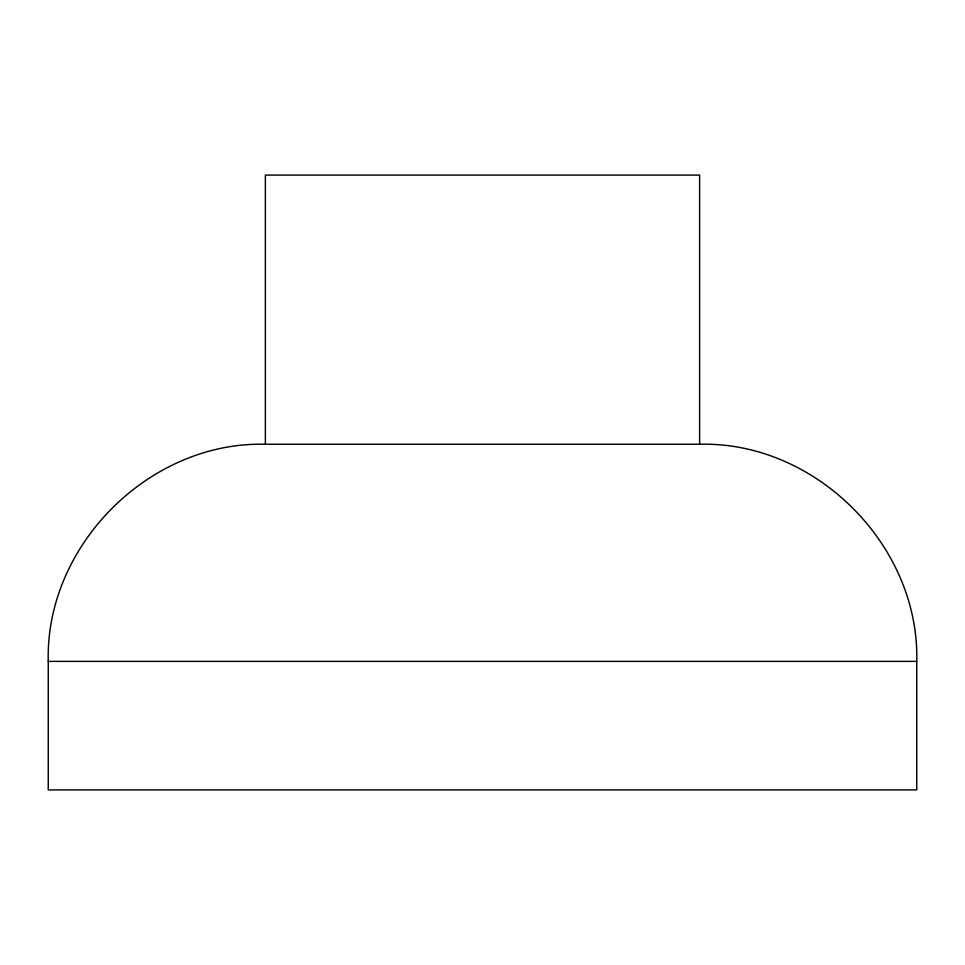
<?xml version="1.0" encoding="UTF-8"?>
<svg xmlns="http://www.w3.org/2000/svg" width="965" height="965" viewBox="0 0 965 965"><rect width="100%" height="100%" fill="white"/><g stroke="black" fill="none" stroke-linecap="round" stroke-linejoin="round"><path stroke-width="1.45" d="M48.25 661.375C45.283 545.37 149.37 441.282 265.375 444.25L699.625 444.25C815.63 441.282 919.717 545.37 916.75 661.375L916.75 789.913L48.25 789.913L48.25 661.375L916.75 661.375M699.625 444.25L699.625 175.087L265.375 175.087L265.375 444.25"/></g></svg>
